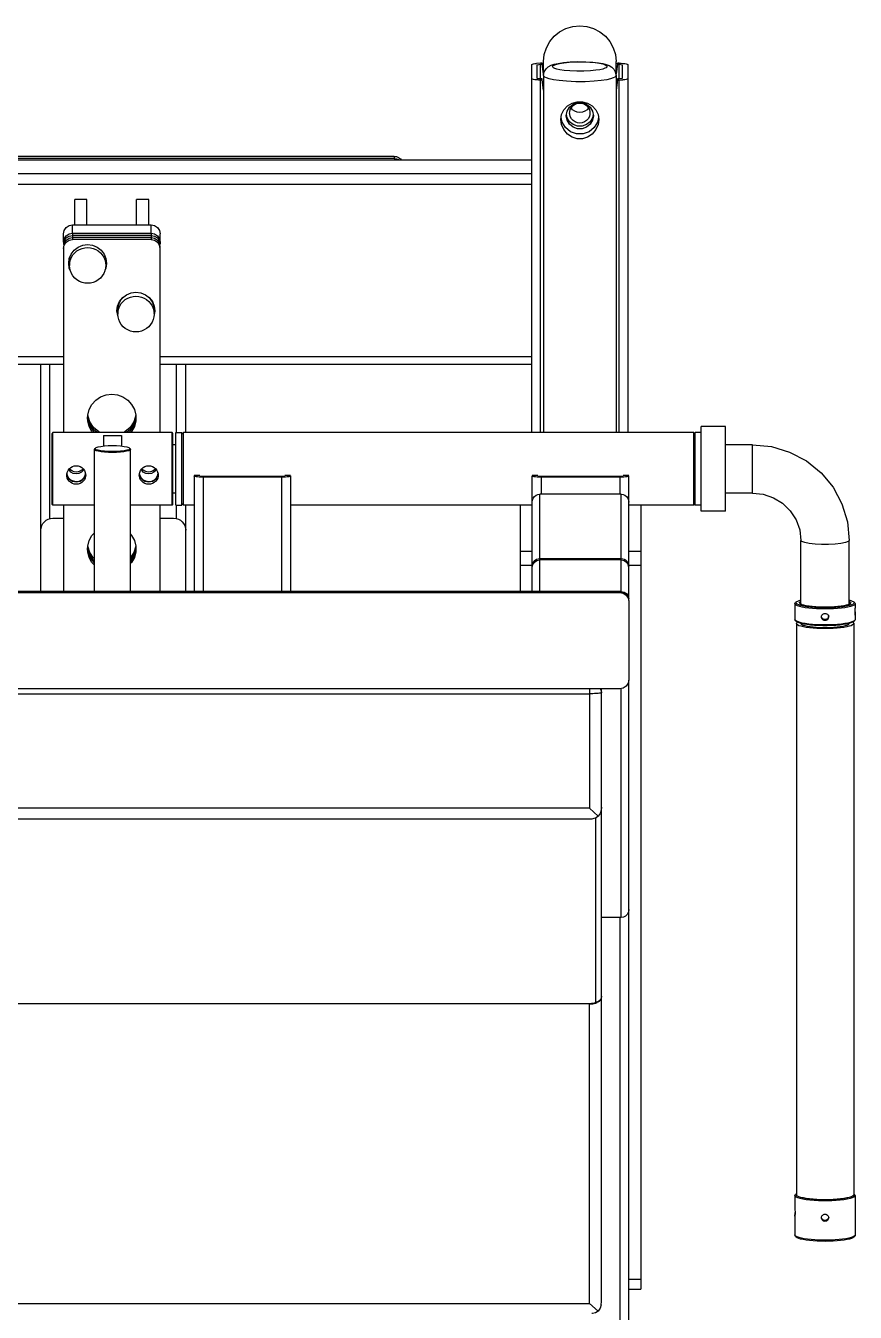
# Model space of a CAD drawing. Header units: millimetres. Extents: x 29224 to 62779, y 35576 to 54938.
# Drawn here: x 40391 to 40821, y 45583 to 46250 of the extents above; entities that cross this region are included whole.
import ezdxf

# ---------------------------------------------------------------- set-up
doc = ezdxf.new("R2010")
doc.units = ezdxf.units.MM
doc.linetypes.add('PEN_TYPE_1', pattern=[0])

# ---------------------------------------------------------------- blocks, each defined once
blk = doc.blocks.new('A$C11471BDC')
at = {"color": 7, "linetype": 'PEN_TYPE_1'}
for points in [[(1183.99, 122.13), (1183.99, 648.19)], [(1233.93, 648.19), (1233.93, 122.13)], [(1234.48, 121.34), (1234.48, 649)], [(865.33, 632.53), (865.33, 137.77)], [(1020.64, 137.77), (1020.64, 632.53)], [(1116.45, 137.25), (1116.45, 633.1)], [(1122.18, 137.79), (1122.18, 632.57)], [(1181.42, 632.57), (1181.42, 137.79)], [(1352.29, 603.17), (1352.29, 410.58)], [(1356.19, 603.17), (1356.19, 410.58)], [(1445.58, 603.17), (1445.58, 167.9)], [(1451.05, 603.17), (1451.05, 167.9)], [(1458.11, 603.17), (1458.11, 167.9)], [(1458.93, 239.16), (1458.93, 530.37)], [(1460, 239.16), (1460, 530.37)], [(1234.48, 422.34), (1352.29, 422.34)], [(1266.16, 422.34), (1267.43, 422.22), (1268.61, 421.85), (1269.67, 421.28), (1270.6, 420.51), (1271.37, 419.59), (1271.95, 418.52), (1272.31, 417.34), (1272.44, 416.08)], [(1272.18, 417.64), (1352.29, 417.64)], [(1272.44, 416.08), (1272.44, 410.58)], [(1279.18, 416.11), (1279.57, 416.49)], [(1279.18, 416.11), (1316.77, 416.11)], [(1279.18, 394.58), (1279.18, 416.11)], [(1279.57, 416.49), (1316.38, 416.49)], [(1316.77, 416.11), (1316.38, 416.49)], [(1316.77, 354.23), (1316.77, 416.11)], [(1279.18, 410.58), (1234.48, 410.58)], [(1290.02, 403.97), (1290.11, 404.96), (1290.41, 405.95), (1290.89, 406.83), (1291.55, 407.58), (1292.33, 408.18), (1293.24, 408.61), (1294.22, 408.82), (1294.7, 408.85)], [(1291.12, 403.97), (1291.22, 404.91), (1291.51, 405.91), (1291.97, 406.8), (1292.62, 407.58), (1293.4, 408.18), (1294.31, 408.61)], [(1291.32, 403.97), (1291.55, 405.42), (1292.16, 406.74), (1293.14, 407.76), (1294.41, 408.43)], [(1295.22, 408.8), (1294.31, 408.61)], [(1294.41, 408.43), (1295.81, 408.66)], [(1294.7, 408.85), (1295.22, 408.8)], [(1295.22, 408.8), (1296.2, 408.61), (1297.14, 408.18), (1297.99, 407.58), (1298.67, 406.83), (1299.2, 405.95), (1299.52, 404.96), (1299.62, 403.97)], [(1295.35, 403.97), (1295.61, 405.48), (1296.36, 406.82), (1296.98, 407.37)], [(1296.3, 403.97), (1296.43, 404.96), (1296.75, 405.95), (1297.28, 406.83), (1297.96, 407.58), (1297.96, 407.6)], [(1297.57, 407.88), (1296.98, 407.37)], [(1413.32, 410.58), (1316.77, 410.58)], [(1394.22, 398.06), (1394.31, 399.53), (1394.64, 400.96), (1395.19, 402.33), (1395.97, 403.58), (1396.92, 404.7), (1398.02, 405.66), (1399.26, 406.43), (1400.6, 407), (1402, 407.34), (1403.46, 407.45)], [(1400.82, 407.05), (1402.03, 407.55), (1404.53, 407.89)], [(1402.74, 407.4), (1403.1, 407.55)], [(1403, 407.42), (1404.24, 407.79)], [(1403.1, 407.55), (1404.57, 407.75)], [(1405.61, 407.45), (1403.46, 407.45)], [(1403.46, 407.45), (1404.89, 407.34), (1406.32, 407), (1407.66, 406.43), (1408.9, 405.66), (1410, 404.7), (1410.95, 403.58), (1411.7, 402.33), (1412.25, 400.96), (1412.57, 399.53), (1412.7, 398.06)], [(1404.24, 407.79), (1404.53, 407.81)], [(1404.53, 407.89), (1407.04, 407.55), (1409.38, 406.57), (1411.37, 405.01), (1412.93, 402.98), (1413.88, 400.6), (1414.23, 398.06)], [(1405.61, 407.45), (1408.25, 407.05)], [(1412.25, 410.58), (1414.01, 410.22), (1415.5, 409.21), (1416.51, 407.68), (1416.87, 405.87)], [(1414.36, 410.38), (1415.08, 410.22), (1416.61, 409.21), (1417.62, 407.68), (1417.95, 405.87)], [(1415.5, 410.58), (1414.4, 410.58)], [(1415.44, 410.38), (1416.19, 410.22), (1417.69, 409.21), (1418.69, 407.68), (1419.05, 405.87)], [(1415.5, 410.58), (1419.83, 410.58)], [(1415.5, 410.58), (1417.26, 410.22)], [(1417.26, 410.22), (1418.76, 409.21)], [(1418.76, 409.21), (1419.77, 407.68)], [(1419.77, 407.68), (1420.13, 405.87)], [(1419.83, 410.58), (1421.62, 410.22), (1423.12, 409.21), (1424.13, 407.68), (1424.49, 405.87)], [(1294.7, 399.07), (1294.22, 399.1), (1293.24, 399.31), (1292.33, 399.74), (1291.55, 400.34), (1290.89, 401.07), (1290.41, 401.97), (1290.11, 402.94), (1290.02, 403.97)], [(1295.26, 399.1), (1294.31, 399.31), (1293.4, 399.72), (1292.62, 400.34), (1291.97, 401.1), (1291.51, 402), (1291.22, 403.01), (1291.12, 403.97)], [(1294.35, 399.49), (1293.11, 400.16), (1292.13, 401.22), (1291.51, 402.54), (1291.32, 403.97)], [(1299.62, 403.97), (1299.52, 402.94), (1299.2, 401.97), (1298.67, 401.07), (1297.99, 400.34), (1297.14, 399.74), (1296.2, 399.31), (1295.26, 399.1)], [(1297.01, 400.5), (1296.27, 401.22), (1295.58, 402.54), (1295.35, 403.97)], [(1297.96, 400.32), (1297.96, 400.34), (1297.28, 401.07), (1296.75, 401.97), (1296.43, 402.94), (1296.3, 403.97)], [(1297.01, 400.5), (1297.6, 400.05)], [(1420.13, 405.87), (1416.87, 405.87)], [(1416.87, 365.18), (1416.87, 405.87)], [(1417.95, 365.18), (1417.95, 405.87)], [(1419.05, 365.18), (1419.05, 405.87)], [(1420.13, 405.87), (1424.49, 405.87)], [(1420.13, 405.87), (1420.13, 365.18)], [(1424.49, 405.87), (1424.49, 365.18)], [(1424.49, 404.69), (1437.61, 404.69)], [(1437.61, 398.44), (1437.61, 404.69)], [(1234.48, 394.58), (1308.15, 394.58)], [(1248.09, 394.58), (1249.52, 395.85), (1252.13, 397.25), (1255.02, 397.96), (1256.52, 398.06)], [(1249.2, 394.58), (1250.6, 395.85), (1253.23, 397.25), (1256.13, 397.96)], [(1250.17, 394.58), (1250.53, 395), (1253.49, 396.92), (1256.88, 397.93)], [(1251.28, 394.58), (1251.64, 395), (1254.6, 396.92)], [(1254.6, 396.92), (1257.95, 397.93)], [(1256.52, 398.06), (1257.98, 397.96), (1260.88, 397.25), (1263.52, 395.85), (1264.92, 394.58)], [(1295.81, 399.27), (1294.35, 399.49)], [(1295.26, 399.1), (1294.7, 399.07)], [(1296.23, 399.33), (1295.81, 399.27)], [(1306.49, 385.19), (1306.55, 387.27), (1306.65, 389.26), (1306.85, 391.05), (1307.11, 392.53), (1307.43, 393.65), (1307.76, 394.33), (1308.15, 394.58)], [(1306.94, 385.19), (1306.98, 387.33), (1307.11, 389.37), (1307.33, 391.16), (1307.63, 392.61), (1307.95, 393.62), (1308.31, 394.14), (1308.7, 394.14), (1308.77, 394.06)], [(1308.41, 394.43), (1308.15, 394.58)], [(1308.41, 394.43), (1308.77, 394.06)], [(1308.77, 394.06), (1309.06, 393.62), (1309.38, 392.61), (1309.68, 391.16), (1309.87, 389.37), (1310.04, 387.33), (1310.07, 385.19)], [(1316.77, 395.31), (1317.36, 395.85), (1320, 397.25), (1322.86, 397.96), (1324.36, 398.06)], [(1316.77, 394.33), (1318.43, 395.85), (1321.07, 397.25), (1323.97, 397.96)], [(1316.77, 393.08), (1318.4, 395), (1321.33, 396.92), (1324.72, 397.93)], [(1316.77, 391.37), (1317.16, 392.3), (1319.48, 395), (1322.44, 396.92)], [(1322.44, 396.92), (1325.79, 397.93)], [(1324.36, 398.06), (1325.86, 397.96), (1328.72, 397.25), (1331.36, 395.85), (1333.6, 393.85), (1335.3, 391.36), (1336.34, 388.52), (1336.7, 385.53)], [(1403.46, 388.67), (1402, 388.78), (1400.6, 389.13), (1399.26, 389.68), (1398.02, 390.46), (1396.92, 391.42), (1395.97, 392.54), (1395.19, 393.8), (1394.64, 395.15), (1394.31, 396.6), (1394.22, 398.06)], [(1412.7, 398.06), (1412.57, 396.6), (1412.25, 395.15), (1411.7, 393.8), (1410.95, 392.54), (1410, 391.42), (1408.9, 390.46), (1407.66, 389.68), (1406.32, 389.13), (1404.89, 388.78), (1403.46, 388.67)], [(1414.23, 398.06), (1413.88, 395.52), (1412.93, 393.15), (1411.37, 391.11), (1409.38, 389.55), (1407.04, 388.56), (1404.53, 388.21)], [(1424.49, 398.44), (1437.61, 398.44)], [(1315.37, 389.87), (1309.84, 389.87)], [(1315.37, 389.87), (1315.37, 380.47)], [(1404.53, 388.21), (1402.03, 388.56), (1400.82, 389.06)], [(1403.1, 388.56), (1402.74, 388.72)], [(1404.24, 388.33), (1403, 388.7)], [(1404.57, 388.38), (1403.1, 388.56)], [(1405.61, 388.67), (1403.46, 388.67)], [(1404.92, 388.28), (1404.24, 388.33)], [(1405.61, 388.67), (1408.25, 389.06)], [(1308.15, 375.78), (1307.76, 376.02), (1307.43, 376.72), (1307.11, 377.83), (1306.85, 379.33), (1306.65, 381.1), (1306.55, 383.09), (1306.49, 385.19)], [(1308.77, 376.3), (1308.7, 376.23), (1308.31, 376.23), (1307.95, 376.76), (1307.63, 377.76), (1307.33, 379.2), (1307.11, 380.99), (1306.98, 383.02), (1306.94, 385.19)], [(1310.07, 385.19), (1310.04, 383.02), (1309.87, 380.99), (1309.68, 379.2), (1309.38, 377.76), (1309.06, 376.76), (1308.77, 376.3)], [(1315.37, 380.47), (1309.84, 380.47)], [(1336.7, 385.53), (1336.34, 382.53), (1335.3, 379.72), (1333.6, 377.23), (1331.36, 375.23), (1328.72, 373.83), (1325.86, 373.09), (1324.36, 373.01)], [(1368.99, 373.01), (1369.08, 374.48), (1369.44, 375.91), (1370, 377.28), (1370.75, 378.53), (1371.69, 379.65), (1372.8, 380.6), (1374.03, 381.38), (1375.37, 381.95), (1376.8, 382.29), (1378.23, 382.4)], [(1376.86, 382.29), (1379.86, 382.84)], [(1378.23, 382.42), (1379.89, 382.7)], [(1380.41, 382.4), (1378.23, 382.4)], [(1378.23, 382.4), (1379.7, 382.29), (1381.1, 381.95), (1382.43, 381.38), (1383.67, 380.6), (1384.78, 379.65), (1385.72, 378.53), (1386.47, 377.28), (1387.02, 375.91), (1387.38, 374.48), (1387.48, 373.01)], [(1378.26, 382.35), (1379.57, 382.75)], [(1379.57, 382.75), (1379.86, 382.76)], [(1379.86, 382.84), (1382.37, 382.5), (1384.71, 381.52), (1386.73, 379.96)], [(1380.41, 382.4), (1381.85, 382.29), (1383.28, 381.95), (1384.61, 381.38), (1385.85, 380.6), (1386.96, 379.65)], [(1234.48, 375.78), (1308.15, 375.78)], [(1256.52, 373.08), (1255.02, 373.09), (1252.13, 373.83), (1249.52, 375.23), (1248.87, 375.78)], [(1256.13, 373.09), (1253.23, 373.83), (1250.6, 375.23), (1249.98, 375.78)], [(1256.88, 373.14), (1253.49, 374.14), (1250.95, 375.78)], [(1254.6, 374.14), (1252.06, 375.78)], [(1257.95, 373.14), (1254.6, 374.14)], [(1264.14, 375.78), (1263.52, 375.23), (1260.88, 373.83), (1257.98, 373.09), (1256.52, 373.01)], [(1279.18, 354.23), (1279.18, 375.78)], [(1308.15, 375.78), (1308.41, 375.94)], [(1308.41, 375.94), (1308.77, 376.3)], [(1322.44, 374.14), (1319.48, 376.07), (1317.16, 378.76), (1316.77, 379.69)], [(1324.72, 373.14), (1321.33, 374.14), (1318.4, 376.07), (1316.77, 377.98)], [(1323.97, 373.09), (1321.07, 373.83), (1318.43, 375.23), (1316.77, 376.74)], [(1324.36, 373.08), (1322.86, 373.09), (1320, 373.83), (1317.36, 375.23), (1316.77, 375.76)], [(1325.79, 373.14), (1322.44, 374.14)], [(1386.73, 379.96), (1388.26, 377.93), (1389.23, 375.55), (1389.56, 373.01)], [(1257.66, 373.08), (1256.88, 373.14)], [(1290.02, 366.39), (1290.11, 367.4), (1290.41, 368.37), (1290.89, 369.27), (1291.55, 370), (1292.33, 370.6), (1293.24, 371.03), (1294.22, 371.24), (1294.7, 371.27)], [(1291.12, 366.39), (1291.22, 367.33), (1291.51, 368.32), (1291.97, 369.24), (1292.62, 370), (1293.4, 370.6), (1294.31, 371.03)], [(1291.32, 366.39), (1291.55, 367.84), (1292.16, 369.15), (1293.14, 370.2), (1294.41, 370.86)], [(1295.22, 371.24), (1294.31, 371.03)], [(1294.41, 370.86), (1295.81, 371.08)], [(1294.7, 371.27), (1295.22, 371.24)], [(1295.22, 371.24), (1296.2, 371.03), (1297.14, 370.6), (1297.99, 370), (1298.67, 369.27), (1299.2, 368.37), (1299.52, 367.4), (1299.62, 366.39)], [(1295.35, 366.39), (1295.61, 367.9), (1296.36, 369.24), (1296.98, 369.79)], [(1296.3, 366.39), (1296.43, 367.4), (1296.75, 368.37), (1297.28, 369.27), (1297.96, 370), (1297.96, 370.02)], [(1297.57, 370.29), (1296.98, 369.79)], [(1325.5, 373.08), (1324.72, 373.14)], [(1378.23, 363.6), (1376.8, 363.72), (1375.37, 364.08), (1374.03, 364.65), (1372.8, 365.41), (1371.69, 366.37), (1370.75, 367.48), (1370, 368.75), (1369.44, 370.1), (1369.08, 371.53), (1368.99, 373.01)], [(1387.48, 373.01), (1387.38, 371.53), (1387.02, 370.1), (1386.47, 368.75), (1385.72, 367.48), (1384.78, 366.37), (1383.67, 365.41), (1382.43, 364.65), (1381.1, 364.08), (1379.7, 363.72), (1378.23, 363.6)], [(1389.56, 373.01), (1389.23, 370.46), (1388.26, 368.1), (1386.73, 366.05), (1384.71, 364.48), (1382.37, 363.51), (1379.86, 363.18)], [(1424.49, 372.64), (1437.61, 372.64)], [(1437.61, 366.37), (1437.61, 372.64)], [(1234.48, 360.48), (1279.18, 360.48)], [(1272.44, 360.48), (1272.44, 353.45)], [(1294.7, 361.49), (1294.22, 361.52), (1293.24, 361.73), (1292.33, 362.16), (1291.55, 362.76), (1290.89, 363.51), (1290.41, 364.39), (1290.11, 365.38), (1290.02, 366.39)], [(1294.31, 361.73), (1293.4, 362.16), (1292.62, 362.76), (1291.97, 363.52), (1291.51, 364.43), (1291.22, 365.43), (1291.12, 366.39)], [(1294.35, 361.93), (1293.11, 362.6), (1292.13, 363.64), (1291.51, 364.97), (1291.32, 366.39)], [(1294.31, 361.73), (1295.26, 361.52)], [(1295.81, 361.68), (1294.35, 361.93)], [(1295.26, 361.52), (1294.7, 361.49)], [(1299.62, 366.39), (1299.52, 365.38), (1299.2, 364.39), (1298.67, 363.51), (1297.99, 362.76), (1297.14, 362.16), (1296.2, 361.73), (1295.26, 361.52)], [(1297.01, 362.92), (1296.27, 363.65), (1295.58, 364.96), (1295.35, 366.39)], [(1296.23, 361.75), (1295.81, 361.68)], [(1297.96, 362.74), (1297.96, 362.76), (1297.28, 363.51), (1296.75, 364.39), (1296.43, 365.38), (1296.3, 366.39)], [(1297.01, 362.92), (1297.6, 362.48)], [(1316.77, 360.48), (1413.32, 360.48)], [(1352.29, 360.48), (1352.29, 167.9)], [(1356.19, 360.48), (1356.19, 167.9)], [(1379.86, 363.18), (1376.86, 363.72)], [(1380.41, 363.6), (1378.23, 363.6)], [(1379.89, 363.31), (1378.23, 363.6)], [(1379.57, 363.28), (1378.26, 363.67)], [(1380.25, 363.23), (1379.57, 363.28)], [(1386.96, 366.36), (1385.85, 365.41), (1384.61, 364.65), (1383.28, 364.08), (1381.85, 363.72), (1380.41, 363.6)], [(1412.25, 360.48), (1414.01, 360.84)], [(1413.32, 360.48), (1415.08, 360.84)], [(1416.87, 365.18), (1416.51, 363.39), (1415.5, 361.86), (1414.1, 360.9)], [(1419.05, 365.18), (1418.69, 363.39), (1417.69, 361.86), (1416.19, 360.84), (1414.4, 360.48)], [(1415.5, 360.48), (1414.4, 360.48)], [(1417.95, 365.18), (1417.62, 363.39), (1416.61, 361.86), (1415.21, 360.9)], [(1418.76, 361.86), (1417.26, 360.84), (1415.5, 360.48)], [(1415.5, 360.48), (1419.83, 360.48)], [(1420.13, 365.18), (1416.87, 365.18)], [(1420.13, 365.18), (1419.77, 363.39), (1418.76, 361.86)], [(1424.49, 365.18), (1424.13, 363.39), (1423.12, 361.86), (1421.62, 360.84), (1419.83, 360.48)], [(1420.13, 365.18), (1424.49, 365.18)], [(1424.49, 366.37), (1437.61, 366.37)], [(1279.18, 354.23), (1316.77, 354.23)], [(1279.57, 353.86), (1279.18, 354.23)], [(1279.57, 353.86), (1316.38, 353.86)], [(1285.46, 352.29), (1285.46, 353.86)], [(1310.49, 352.29), (1310.49, 353.86)], [(1316.38, 353.86), (1316.77, 354.23)], [(1234.48, 347.2), (1279.18, 347.2)], [(1272.44, 353.45), (1272.31, 352.19), (1271.94, 351.02), (1271.36, 349.95), (1270.59, 349.03), (1269.66, 348.27), (1268.59, 347.69), (1267.42, 347.33), (1266.16, 347.2)], [(1272.18, 351.9), (1279.18, 351.9)], [(1279.18, 352.29), (1316.77, 352.29)], [(1279.18, 352.29), (1279.18, 349.15)], [(1279.18, 349.15), (1316.77, 349.15)], [(1279.18, 348.39), (1279.96, 349.15)], [(1279.18, 348.39), (1316.77, 348.39)], [(1279.18, 342.9), (1279.18, 348.39)], [(1316.77, 348.39), (1315.99, 349.15)], [(1316.77, 352.29), (1316.77, 349.15)], [(1316.77, 351.9), (1352.29, 351.9)], [(1316.77, 83.75), (1316.77, 348.39)], [(1316.77, 347.2), (1352.29, 347.2)], [(1294.44, 342.9), (1234.48, 342.9)], [(1293.69, 339.89), (1293.69, 340.23), (1293.79, 341.13), (1293.92, 341.86), (1294.08, 342.43), (1294.25, 342.77), (1294.44, 342.9)], [(1294.57, 339.89), (1294.57, 342.9)], [(1293.63, 338.18), (1234.48, 338.18)], [(1293.63, 338.18), (1293.69, 339.89)], [(1293.63, 297.49), (1293.63, 338.18)], [(1294.44, 339.89), (1294.15, 338.18)], [(1294.15, 338.18), (1294.15, 297.49)], [(1293.63, 297.49), (1234.48, 297.49)], [(1293.69, 295.8), (1293.63, 297.49)], [(1294.44, 292.79), (1294.25, 292.9), (1294.08, 293.26), (1293.92, 293.81), (1293.79, 294.56), (1293.69, 295.46), (1293.69, 295.8)], [(1294.15, 297.49), (1294.44, 295.8)], [(1294.57, 292.79), (1294.57, 295.8)], [(1294.44, 292.79), (1234.48, 292.79)], [(1279.18, 167.53), (1279.18, 292.79)], [(1460, 239.16), (1459.87, 237.94), (1459.38, 236.78), (1458.67, 235.82), (1458.18, 235.45)], [(1458.93, 239.16), (1458.77, 237.94), (1458.31, 236.78), (1458.18, 236.64)], [(1460, 239.16), (1458.93, 239.16)], [(1279.18, 173.79), (1234.48, 173.79)], [(1248.09, 173.79), (1248.09, 167.53)], [(1255.35, 173.79), (1255.35, 167.53)], [(1234.48, 167.53), (1294.44, 167.53)], [(1246.95, 167.53), (1248.45, 167.23), (1249.72, 166.39), (1250.56, 165.12), (1250.86, 163.62)], [(1247.57, 167.53), (1248.33, 167.45), (1249.05, 167.23), (1249.7, 166.89), (1250.28, 166.43), (1250.76, 165.87), (1251.13, 165.23), (1251.37, 164.52), (1251.47, 163.75)], [(1280.71, 167.53), (1281.78, 167.4), (1282.79, 166.97), (1283.64, 166.34), (1284.29, 165.53), (1284.68, 164.6), (1284.81, 163.62)], [(1293.69, 164.87), (1293.79, 165.75), (1293.92, 166.5), (1294.08, 167.07), (1294.25, 167.41), (1294.44, 167.53)], [(1294.57, 164.53), (1294.57, 167.53)], [(1507.46, 167.9), (1316.77, 167.9)], [(1499.59, 164.24), (1499.65, 165.23), (1499.75, 166.13), (1499.88, 166.88), (1500.04, 167.43), (1500.2, 167.77), (1500.4, 167.9)], [(1507.46, 167.9), (1507.63, 167.77), (1507.82, 167.43), (1507.95, 166.88), (1508.08, 166.13), (1508.18, 165.23)], [(1234.48, 163.62), (1284.81, 163.62)], [(1250.86, 121.34), (1250.86, 163.62)], [(1251.47, 163.62), (1251.47, 121.34)], [(1284.81, 121.34), (1284.81, 163.62)], [(1293.63, 162.82), (1284.81, 162.82)], [(1293.63, 162.82), (1293.69, 164.53)], [(1293.63, 122.13), (1293.63, 162.82)], [(1293.69, 164.53), (1293.69, 164.87)], [(1294.44, 164.53), (1294.15, 162.82)], [(1294.15, 162.82), (1294.15, 122.13)], [(1316.77, 163.18), (1499.59, 163.18)], [(1501.93, 161.64), (1316.77, 161.64)], [(1494.28, 161.64), (1499.59, 162.42)], [(1501.93, 124.05), (1501.54, 124.18), (1501.12, 124.64), (1500.69, 125.49), (1500.2, 126.85), (1499.75, 128.89), (1499.29, 131.74), (1498.94, 135.46), (1498.71, 140.02), (1498.67, 144.98), (1498.9, 149.67), (1499.26, 153.56), (1499.68, 156.56), (1500.17, 158.71), (1500.66, 160.15), (1501.12, 161.03), (1501.54, 161.49), (1501.93, 161.64)], [(1499.59, 164.24), (1499.59, 163.18)], [(1499.59, 163.18), (1499.59, 162.42)], [(1499.59, 162.42), (1500.11, 162.42)], [(1500.11, 163.72), (1500.4, 164.89)], [(1500.11, 163.18), (1500.11, 163.72)], [(1500.11, 163.18), (1507.76, 163.18)], [(1500.11, 162.42), (1500.11, 163.18)], [(1500.4, 164.89), (1507.46, 164.89)], [(1501.93, 161.64), (1509.22, 161.64)], [(1501.93, 161.64), (1503.85, 161.26), (1505.35, 160.37), (1506.39, 159.21), (1507.2, 157.7)], [(1502.29, 161.55), (1502.78, 161.75)], [(1502.78, 161.75), (1507.76, 162.42)], [(1503, 161.64), (1503.26, 161.75)], [(1507.46, 164.89), (1507.76, 163.18)], [(1507.76, 163.18), (1507.76, 162.42)], [(1507.76, 162.42), (1508.28, 162.42)], [(1508.28, 163.18), (1508.18, 165.23)], [(1508.28, 162.42), (1508.28, 163.18)], [(1509.22, 161.64), (1512.83, 161.28), (1516.32, 160.2), (1519.51, 158.46), (1522.31, 156.13), (1524.62, 153.29), (1526.31, 150.03), (1527.39, 146.51), (1527.71, 142.84)], [(1506.55, 128.77), (1506.26, 128.87), (1505.97, 129.2), (1505.64, 129.83), (1505.28, 130.86), (1504.92, 132.39), (1504.6, 134.52), (1504.31, 137.32), (1504.14, 140.72), (1504.14, 144.45), (1504.27, 147.95), (1504.57, 150.88), (1504.89, 153.12), (1505.25, 154.72), (1505.61, 155.81), (1505.97, 156.48), (1506.26, 156.82), (1506.55, 156.93)], [(1506.55, 156.93), (1506.85, 156.83), (1507.17, 156.49), (1507.5, 155.86), (1507.85, 154.83), (1508.21, 153.3), (1508.54, 151.17), (1508.8, 148.37), (1508.99, 144.97), (1508.99, 141.24), (1508.83, 137.73), (1508.57, 134.81), (1508.25, 132.57), (1507.89, 130.97), (1507.53, 129.88), (1507.17, 129.21), (1506.85, 128.87), (1506.55, 128.77)], [(1507.2, 157.7), (1507.76, 156.1)], [(1507.76, 156.1), (1508.21, 154.02), (1508.64, 151.27), (1508.93, 147.88), (1509.09, 143.86), (1509.03, 139.73), (1508.8, 136.11), (1508.47, 133.17), (1508.05, 130.86), (1507.59, 129.13)], [(1479.11, 133.05), (1476.47, 133.41), (1473.87, 134.55), (1471.53, 136.44), (1469.9, 138.86), (1469.08, 141.5), (1469.08, 144.2), (1469.9, 146.82), (1471.53, 149.25), (1473.87, 151.15), (1476.51, 152.28), (1479.11, 152.63)], [(1477.78, 133.66), (1474.88, 135.35), (1472.73, 137.95), (1471.59, 141.14), (1471.59, 144.55), (1472.73, 147.74), (1474.88, 150.34), (1477.78, 152.03)], [(1481.06, 135.81), (1478.72, 136.23), (1476.6, 137.45), (1475.07, 139.32), (1474.26, 141.62), (1474.26, 144.07), (1475.07, 146.37), (1476.6, 148.24), (1478.72, 149.46), (1481.06, 149.88)], [(1480.05, 136.23), (1477.97, 137.45), (1476.44, 139.32), (1475.6, 141.62), (1475.6, 144.07), (1476.44, 146.37), (1477.97, 148.24), (1480.05, 149.46)], [(1477.22, 142.84), (1477.39, 144.11), (1477.84, 145.31), (1478.56, 146.35), (1479.47, 147.2), (1480.61, 147.78), (1481.81, 148.09), (1482.43, 148.13)], [(1477.78, 152.03), (1480.22, 152.47)], [(1479.11, 152.63), (1481.65, 152.28), (1484.06, 151.15), (1486.11, 149.25), (1487.51, 146.82), (1488.19, 144.2), (1488.19, 141.52), (1487.51, 138.86), (1486.11, 136.44), (1484.09, 134.55), (1481.65, 133.41), (1479.11, 133.05)], [(1480.05, 149.46), (1481.75, 149.77)], [(1481.06, 149.88), (1483.44, 149.46)], [(1482.43, 148.13), (1483.05, 148.09), (1484.29, 147.78), (1485.39, 147.2), (1486.34, 146.35), (1487.05, 145.31), (1487.51, 144.11), (1487.64, 142.84)], [(1482.66, 142.84), (1482.85, 144.2), (1483.38, 145.49), (1484.19, 146.58), (1485.17, 147.33)], [(1483.44, 149.46), (1485.56, 148.24), (1487.09, 146.37), (1487.9, 144.07), (1487.9, 141.62), (1487.09, 139.32), (1485.56, 137.45), (1483.44, 136.23)], [(1482.43, 137.56), (1481.81, 137.6), (1480.61, 137.9), (1479.47, 138.49), (1478.56, 139.34), (1477.84, 140.39), (1477.39, 141.58), (1477.22, 142.84)], [(1487.64, 142.84), (1487.51, 141.58), (1487.05, 140.39), (1486.34, 139.34), (1485.39, 138.49), (1484.29, 137.9), (1483.05, 137.6), (1482.43, 137.56)], [(1485.17, 138.36), (1484.19, 139.11), (1483.38, 140.2), (1482.85, 141.47), (1482.66, 142.84)], [(1527.71, 142.84), (1527.39, 139.17), (1526.31, 135.66), (1524.62, 132.4), (1522.31, 129.56), (1519.51, 127.23), (1516.32, 125.49), (1512.83, 124.41), (1509.22, 124.05)], [(861.3, 133.35), (860.5, 134.71), (860.17, 136.21), (860.16, 136.68)], [(865.33, 137.77), (861.3, 133.35)], [(865.33, 137.77), (1020.64, 137.77)], [(1020.64, 137.77), (1020.74, 136.15)], [(1020.74, 136.15), (1021.08, 134.47)], [(1020.79, 136.81), (1020.75, 137.77)], [(1021.57, 134.65), (1021.31, 134.8), (1021.08, 135.24), (1020.92, 135.94), (1020.79, 136.81)], [(1021.08, 134.47), (1021.32, 133.79)], [(1024.59, 131.51), (1023.32, 131.77), (1022.43, 132.29), (1021.88, 132.86), (1021.32, 133.79)], [(1117.07, 134.65), (1021.57, 134.65)], [(1024.59, 131.51), (1023.42, 131.75), (1022.45, 132.42), (1021.79, 133.45), (1021.57, 134.65)], [(1117.91, 133.36), (1117.16, 134.39), (1116.71, 135.51), (1116.48, 136.65), (1116.45, 137.25)], [(1117.91, 133.36), (1122.18, 137.79)], [(1183.99, 137.79), (1122.18, 137.79)], [(1181.98, 131.54), (1181.91, 131.59), (1181.85, 131.77), (1181.75, 132.11), (1181.68, 132.65), (1181.58, 133.38), (1181.52, 134.26), (1181.49, 135.2), (1181.45, 136.15), (1181.45, 137.04), (1181.42, 137.79)], [(1480.22, 133.22), (1477.78, 133.66)], [(1481.75, 135.92), (1480.05, 136.23)], [(1483.44, 136.23), (1481.06, 135.81)], [(864.62, 131.7), (862.88, 132.31), (861.3, 133.35)], [(864.62, 131.7), (866.42, 131.51)], [(866.42, 131.51), (1183.99, 131.51)], [(1065.41, 121.34), (1065.41, 131.51)], [(1122.7, 131.54), (1121.04, 131.74), (1119.41, 132.32), (1117.91, 133.36)], [(1183.99, 132.34), (1183.18, 131.77), (1181.98, 131.54)], [(1507.59, 129.13), (1507.07, 127.7), (1506.23, 126.3), (1505.28, 125.27), (1503.85, 124.43), (1501.93, 124.05)], [(1065.41, 122.13), (822.12, 122.13)], [(1065.41, 121.34), (1184.16, 121.34)], [(1069.67, 117.43), (1068.27, 117.64), (1067.07, 118.24), (1066.16, 119.12), (1065.6, 120.2), (1065.41, 121.34)], [(1188.71, 117.43), (1186.92, 117.79), (1185.39, 118.81), (1184.38, 120.34), (1183.99, 122.13)], [(1234.48, 121.34), (1234.16, 119.84), (1233.34, 118.57), (1232.07, 117.72), (1230.58, 117.43)], [(1233.93, 122.13), (1233.57, 120.34), (1232.56, 118.81), (1231.03, 117.79)], [(1234.48, 122.13), (1234.12, 120.34), (1233.08, 118.81), (1231.58, 117.79)], [(1233.93, 122.13), (1234.48, 122.13)], [(1234.48, 121.34), (1284.81, 121.34)], [(1251.47, 121.34), (1251.39, 120.55), (1251.17, 119.82), (1250.8, 119.16), (1250.33, 118.58), (1249.75, 118.1), (1249.08, 117.74), (1248.35, 117.51), (1247.57, 117.43)], [(1250.86, 121.34), (1250.56, 119.84), (1249.72, 118.57), (1248.45, 117.72)], [(1284.81, 121.34), (1284.68, 120.36), (1284.29, 119.43), (1283.64, 118.63), (1282.79, 117.98), (1281.78, 117.58), (1280.71, 117.43)], [(1293.63, 122.13), (1284.81, 122.13)], [(1293.69, 120.44), (1293.63, 122.13)], [(1293.69, 120.1), (1293.69, 120.44)], [(1294.44, 117.43), (1294.25, 117.54), (1294.08, 117.9), (1293.92, 118.45), (1293.79, 119.2), (1293.69, 120.1)], [(1294.15, 122.13), (1294.44, 120.44)], [(1294.57, 117.43), (1294.57, 120.44)], [(1501.93, 124.05), (1316.77, 124.05)], [(1316.77, 122.51), (1499.59, 122.51)], [(1499.59, 123.27), (1494.28, 124.05)], [(1499.59, 123.27), (1500.11, 123.27)], [(1499.59, 123.27), (1499.59, 122.51)], [(1499.59, 122.51), (1499.62, 120.8)], [(1499.62, 120.8), (1499.65, 120.46)], [(1500.4, 117.79), (1500.2, 117.92), (1500.04, 118.26), (1499.88, 118.81), (1499.75, 119.56), (1499.65, 120.46)], [(1500.11, 122.51), (1500.11, 123.27)], [(1500.11, 122.51), (1507.76, 122.51)], [(1500.4, 120.8), (1500.11, 122.51)], [(1507.46, 120.8), (1500.4, 120.8)], [(1501.93, 124.05), (1509.22, 124.05)], [(1502.78, 123.94), (1502.29, 124.12)], [(1507.76, 123.27), (1502.78, 123.94)], [(1503.26, 123.94), (1503, 124.05)], [(1507.76, 122.51), (1507.46, 120.8)], [(1508.28, 122.51), (1508.25, 121.45), (1508.18, 120.46), (1508.08, 119.56), (1507.95, 118.81), (1507.82, 118.26), (1507.63, 117.92), (1507.46, 117.79)], [(1507.76, 123.27), (1508.28, 123.27)], [(1507.76, 123.27), (1507.76, 122.51)], [(1508.28, 122.51), (1508.28, 123.27)], [(813.35, 117.43), (1188.45, 117.43)], [(872.84, 117.43), (872.84, 111.16)], [(878.03, 117.43), (878.03, 111.16)], [(1229.24, 117.43), (1188.71, 117.43)], [(1231.58, 117.79), (1229.24, 117.43)], [(1229.76, 117.43), (1294.44, 117.43)], [(1246.95, 117.43), (1248.45, 117.72)], [(1248.09, 117.43), (1248.09, 111.16)], [(1255.35, 117.43), (1255.35, 111.16)], [(1279.18, 83.75), (1279.18, 117.43)], [(1316.77, 117.79), (1507.46, 117.79)], [(1279.18, 111.16), (872.84, 111.16)], [(1279.18, 83.75), (1316.77, 83.75)], [(1279.96, 82.99), (1279.18, 83.75)], [(1279.18, 82.99), (1316.77, 82.99)], [(1279.18, 79.85), (1279.18, 82.99)], [(1315.99, 82.99), (1316.77, 83.75)], [(1316.77, 79.85), (1316.77, 82.99)], [(1276.05, 79.85), (1319.9, 79.85)], [(1276.05, 67.33), (1276.05, 79.85)], [(1319.9, 67.33), (1319.9, 79.85)], [(1276.05, 67.33), (1319.9, 67.33)], [(1285.46, 53.24), (1285.46, 67.33)], [(1310.49, 53.24), (1310.49, 67.33)], [(1285.46, 53.24), (1284.84, 47.69), (1283.05, 42.41), (1280.15, 37.68), (1276.28, 33.71), (1271.66, 30.69), (1266.45, 28.82), (1260.95, 28.19)], [(1310.49, 53.24), (1309.55, 43.45), (1306.72, 34.05), (1302.13, 25.37), (1295.97, 17.77), (1288.45, 11.55), (1279.89, 6.93), (1270.61, 4.1), (1260.95, 3.14)], [(1285.46, 53.24), (1310.49, 53.24)], [(900.91, 0), (900.46, 0.1), (900.05, 0.34), (899.69, 0.73), (899.37, 1.25), (899.06, 1.98), (898.76, 2.98), (898.46, 4.26), (898.19, 5.82), (897.97, 7.58), (897.79, 9.47), (897.66, 11.46), (897.58, 13.54), (897.56, 15.66), (897.58, 17.77), (897.66, 19.84), (897.79, 21.82), (897.97, 23.71), (898.19, 25.47), (898.46, 27.05), (898.75, 28.33), (899.06, 29.31), (899.37, 30.06), (899.69, 30.6), (900.05, 30.99), (900.46, 31.23), (900.91, 31.31)], [(900.91, 0), (900.57, 0.13), (900.21, 0.52), (899.87, 1.22), (899.53, 2.18), (899.22, 3.42), (898.94, 4.88), (898.7, 6.54), (898.5, 8.38), (898.36, 10.37), (898.26, 12.43), (898.19, 14.58), (898.19, 16.73), (898.26, 18.88), (898.36, 20.96), (898.5, 22.93), (898.7, 24.77), (898.94, 26.43), (899.22, 27.89), (899.53, 29.13), (899.87, 30.11), (900.21, 30.79), (900.57, 31.18), (900.91, 31.31)], [(910.61, 31.31), (900.91, 31.31)], [(912.16, 31.22), (910.61, 31.31)], [(910.65, 31.31), (912.14, 31.22)], [(912.48, 31.22), (912.16, 31.22)], [(912.16, 31.22), (912.48, 31.22)], [(914.32, 31.31), (912.48, 31.22)], [(921.24, 31.31), (914.32, 31.31)], [(921.24, 0), (920.83, 0.18), (920.44, 0.7), (920.07, 1.54), (919.71, 2.72), (919.39, 4.18), (919.13, 5.89), (918.9, 7.83), (918.72, 9.94), (918.59, 12.17), (918.54, 14.48), (918.54, 16.83), (918.59, 19.14), (918.72, 21.38), (918.9, 23.48), (919.13, 25.42), (919.39, 27.13), (919.71, 28.59), (920.07, 29.77), (920.44, 30.61), (920.83, 31.15), (921.24, 31.31)], [(921.34, 0.68), (920.96, 1.17), (920.59, 2), (920.25, 3.14), (919.96, 4.56), (919.68, 6.22), (919.45, 8.09), (919.29, 10.12), (919.17, 12.29), (919.11, 14.53), (919.11, 16.79), (919.17, 19.02), (919.29, 21.19), (919.45, 23.24), (919.68, 25.11), (919.96, 26.77), (920.25, 28.19), (920.59, 29.31), (920.96, 30.14), (921.34, 30.65)], [(921.73, 0.78), (921.37, 0.93), (921.01, 1.38), (920.66, 2.13), (920.33, 3.14), (920.04, 4.41), (919.78, 5.92), (919.57, 7.61), (919.39, 9.47), (919.26, 11.47), (919.17, 13.54), (919.16, 15.66), (919.17, 17.77), (919.26, 19.85), (919.39, 21.84), (919.57, 23.7), (919.78, 25.4), (920.04, 26.9), (920.33, 28.17), (920.66, 29.2), (921.01, 29.95), (921.37, 30.39), (921.73, 30.53)], [(921.24, 31.31), (921.73, 31.07)], [(921.34, 30.65), (921.63, 30.78)], [(922.2, 30.58), (921.73, 31.07)], [(1217.78, 30.53), (921.73, 30.53)], [(921.84, 30.78), (922.14, 30.65)], [(1217.78, 0.78), (1217.42, 0.93), (1217.07, 1.38), (1216.71, 2.13), (1216.38, 3.14), (1216.09, 4.41), (1215.83, 5.92), (1215.6, 7.61), (1215.44, 9.47), (1215.31, 11.47), (1215.24, 13.54), (1215.21, 15.66), (1215.24, 17.77), (1215.31, 19.85), (1215.44, 21.84), (1215.6, 23.7), (1215.83, 25.4), (1216.09, 26.9), (1216.38, 28.17), (1216.71, 29.2), (1217.07, 29.95), (1217.42, 30.39), (1217.78, 30.53)], [(1215.63, 14.71), (1215.63, 16.6), (1215.67, 18.44), (1215.76, 20.25), (1215.89, 21.92), (1216.09, 23.47), (1216.32, 24.83), (1216.55, 26.01), (1216.84, 26.95), (1217.13, 27.63), (1217.46, 28.04), (1217.78, 28.19)], [(1217.85, 3.14), (1217.55, 4.56), (1217.26, 6.22), (1217.03, 8.09), (1216.87, 10.12), (1216.77, 12.29), (1216.71, 14.53), (1216.71, 16.79), (1216.77, 19.02), (1216.87, 21.19), (1217.03, 23.24), (1217.26, 25.11), (1217.55, 26.77), (1217.85, 28.17)], [(1218.17, 3.22), (1218.04, 3.82), (1217.78, 5.4), (1217.52, 7.19), (1217.36, 9.14), (1217.23, 11.24), (1217.13, 13.43), (1217.1, 15.66), (1217.13, 17.89), (1217.23, 20.07), (1217.36, 22.17), (1217.52, 24.12), (1217.78, 25.91), (1218.04, 27.49), (1218.17, 28.09)], [(1217.78, 30.53), (1218.5, 29.98)], [(1217.85, 28.19), (1218.86, 30.58)], [(1218.17, 28.09), (1218.99, 30.52)], [(1219.35, 31.07), (1218.86, 30.58)], [(1218.99, 30.52), (1219.35, 31.07)], [(1219.35, 31.07), (1219.83, 31.31)], [(1228.1, 31.31), (1219.83, 31.31)], [(1228.1, 0), (1227.71, 0.16), (1227.32, 0.63), (1226.96, 1.41), (1226.6, 2.49), (1226.31, 3.82), (1226.02, 5.4), (1225.79, 7.19), (1225.63, 9.14), (1225.47, 11.24), (1225.4, 13.43), (1225.37, 15.66), (1225.4, 17.89), (1225.47, 20.07), (1225.63, 22.17), (1225.79, 24.12), (1226.02, 25.91), (1226.31, 27.49), (1226.6, 28.82), (1226.96, 29.9), (1227.32, 30.68), (1227.71, 31.15), (1228.1, 31.31)], [(1228.59, 0.5), (1228.2, 0.68), (1227.81, 1.17), (1227.45, 2), (1227.09, 3.14), (1226.8, 4.56), (1226.54, 6.22), (1226.31, 8.09), (1226.12, 10.12), (1226.02, 12.29), (1225.95, 14.53), (1225.95, 16.79), (1226.02, 19.02), (1226.12, 21.19), (1226.31, 23.24), (1226.54, 25.11), (1226.8, 26.77), (1227.09, 28.19), (1227.45, 29.31), (1227.81, 30.14), (1228.2, 30.65), (1228.59, 30.82)], [(1227.81, 3.14), (1227.58, 3.64), (1227.29, 4.64), (1227, 5.87), (1226.77, 7.34), (1226.57, 8.98), (1226.44, 10.79), (1226.31, 12.69), (1226.28, 14.66), (1226.28, 16.65), (1226.31, 18.63), (1226.44, 20.54), (1226.57, 22.33), (1226.77, 23.97), (1227, 25.44), (1227.29, 26.67), (1227.58, 27.67), (1227.81, 28.19)], [(1227.91, 28.42), (1227.81, 28.19)], [(1227.81, 28.19), (1260.95, 28.19)], [(1228.17, 28.79), (1227.91, 28.42)], [(1228.1, 28.5), (1227.91, 28.42)], [(1228.1, 31.31), (1228.56, 31.07)], [(1228.56, 28.19), (1228.1, 28.5)], [(1228.59, 29), (1228.17, 28.79)], [(1229.05, 30.58), (1228.56, 31.07)], [(1228.59, 30.82), (1229.05, 30.58)], [(1228.59, 29), (1228.92, 28.86), (1229.27, 28.4), (1229.37, 28.19)], [(1229.05, 30.58), (1230.05, 28.19)], [(1260.95, 3.14), (1260.36, 3.64), (1259.78, 5.12), (1259.32, 7.45), (1258.99, 10.45), (1258.8, 13.88), (1258.8, 17.45), (1258.99, 20.86), (1259.32, 23.86), (1259.78, 26.2), (1260.36, 27.67), (1260.95, 28.19)], [(910.03, 13.82), (909.38, 13.83), (908.99, 13.98), (908.63, 14.19), (908.33, 14.48), (908.11, 14.84), (907.98, 15.25), (907.93, 15.66), (907.98, 16.08), (908.11, 16.47), (908.33, 16.83), (908.63, 17.12), (908.99, 17.35), (909.38, 17.48), (910.03, 17.51)], [(909.82, 13.85), (909.47, 13.98), (909.12, 14.19), (908.82, 14.48), (908.61, 14.84), (908.45, 15.25), (908.42, 15.66), (908.45, 16.08), (908.61, 16.47), (908.82, 16.83), (909.12, 17.12), (909.47, 17.35), (909.82, 17.46)], [(909.78, 17.53), (910.19, 17.48), (910.58, 17.35), (910.92, 17.12), (911.22, 16.83), (911.43, 16.47), (911.57, 16.08), (911.61, 15.66), (911.57, 15.25), (911.43, 14.84), (911.22, 14.48), (910.92, 14.19), (910.58, 13.98), (910.19, 13.83)], [(910.19, 13.83), (909.78, 13.78)], [(1217.78, 3.14), (1217.46, 3.27), (1217.13, 3.69), (1216.84, 4.38), (1216.55, 5.3), (1216.32, 6.48), (1216.09, 7.84), (1215.89, 9.41), (1215.76, 11.08), (1215.67, 12.87), (1215.63, 14.71)], [(1220.88, 13.83), (1220.45, 13.98), (1220.09, 14.19), (1219.8, 14.48), (1219.61, 14.84), (1219.44, 15.25), (1219.41, 15.66), (1219.44, 16.08), (1219.61, 16.47), (1219.8, 16.83), (1220.09, 17.12), (1220.45, 17.35), (1220.88, 17.48), (1221.53, 17.51)], [(1221.3, 13.85), (1220.94, 13.98), (1220.61, 14.19), (1220.32, 14.48), (1220.09, 14.84), (1219.93, 15.25), (1219.9, 15.66), (1219.93, 16.08), (1220.09, 16.47), (1220.32, 16.83), (1220.61, 17.12), (1220.94, 17.35), (1221.3, 17.46)], [(1220.88, 13.83), (1221.53, 13.82)], [(1221.27, 17.53), (1221.69, 17.48), (1222.08, 17.35), (1222.41, 17.12), (1222.7, 16.83), (1222.93, 16.47), (1223.06, 16.08), (1223.09, 15.66), (1223.06, 15.25), (1222.93, 14.84), (1222.7, 14.48), (1222.41, 14.19), (1222.08, 13.96), (1221.69, 13.83)], [(1221.69, 13.83), (1221.27, 13.78)], [(921.73, 0.24), (921.24, 0)], [(921.63, 0.55), (921.34, 0.68)], [(1217.78, 0.78), (921.73, 0.78)], [(922.2, 0.75), (921.73, 0.24)], [(922.14, 0.68), (921.84, 0.55)], [(1218.5, 1.33), (1217.78, 0.78)], [(1218.86, 0.75), (1217.85, 3.14)], [(1218.99, 0.8), (1218.17, 3.22)], [(1219.35, 0.24), (1218.86, 0.75)], [(1219.35, 0.24), (1218.99, 0.8)], [(1219.83, 0), (1219.35, 0.24)], [(1222.11, 0), (1223.64, 0.11)], [(1223.61, 0.1), (1222.11, 0)], [(1223.97, 0.11), (1223.64, 0.1)], [(1223.64, 0.11), (1223.97, 0.11)], [(1223.97, 0.11), (1225.82, 0)], [(1227.81, 3.14), (1260.95, 3.14)], [(1227.81, 3.14), (1227.91, 2.89)], [(1227.91, 2.89), (1228.1, 2.81)], [(1227.91, 2.89), (1228.17, 2.52)], [(1228.1, 2.81), (1228.56, 3.14)], [(1228.56, 0.24), (1228.1, 0)], [(1228.17, 2.52), (1228.59, 2.31)], [(1229.05, 0.75), (1228.56, 0.24)], [(1229.37, 3.14), (1229.27, 2.91), (1228.92, 2.47), (1228.59, 2.31)], [(1229.05, 0.75), (1228.59, 0.5)], [(1230.05, 3.14), (1229.05, 0.75)], [(921.24, 0), (900.91, 0)], [(1222.11, 0), (1219.83, 0)], [(1228.1, 0), (1225.82, 0)]]:
    blk.add_lwpolyline(points, dxfattribs=at)

msp = doc.modelspace()

# ---------------------------------------------------------------- block references
at = {"rotation": 90}
msp.add_blockref('A$C11471BDC', (40821.49, 44722.57), dxfattribs=at)

doc.saveas('drawing.dxf')
